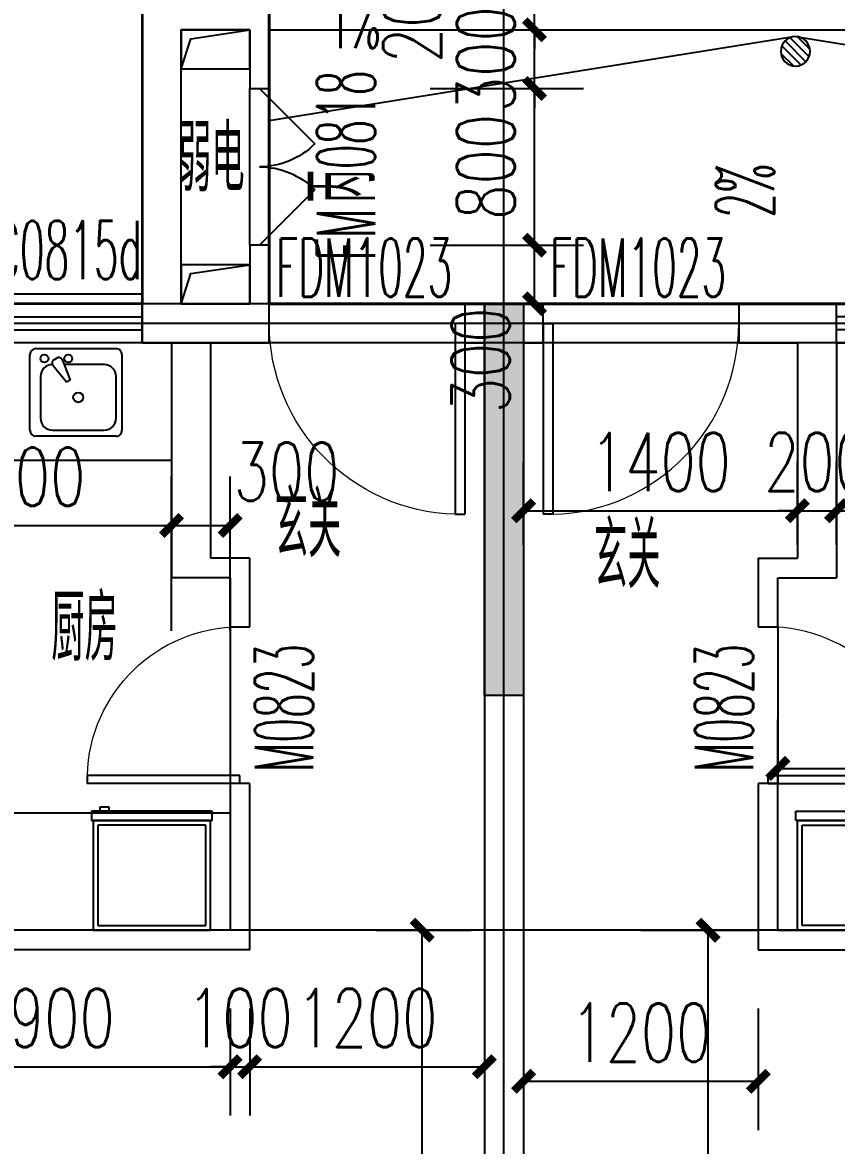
# Model space of a CAD drawing. Extents: x -59851 to 653804, y -249523 to 437614.
# Drawn here: x -26175 to -22014, y -45794 to -40057 of the extents above; entities that cross this region are included whole.
import ezdxf

# ---------------------------------------------------------------- set-up
doc = ezdxf.new("R2010")
doc.units = 0
doc.header["$LTSCALE"] = 1000
doc.header["$MEASUREMENT"] = 0
doc.linetypes.add('CONTINOUS', pattern=[0])
doc.layers.add('33计一半面积外廓线', color=53, linetype='Continuous', lineweight=35)
doc.layers.add('33计全面积外廓线', color=21, linetype='Continuous', lineweight=35)
for name, color, linetype in [('A-Lvtry（卫生间）', 5, 'Continuous'), ('A-Lvtry（厨房）', 5, 'CONTINOUS'), ('A-洞口', 105, 'Continuous'), ('A-第三道尺寸线', 105, 'Continuous'), ('A-线脚看线', 9, 'Continuous'), ('AE-FLOR', 151, 'Continuous'), ('DIM_SYMB', 3, 'Continuous'), ('DOOR_FIRE', 4, 'Continuous'), ('DOOR_FIRE_TEXT', 7, 'Continuous'), ('DOTE', 16, 'Continuous'), ('NL', 5, 'Continuous'), ('PUB_HATCH', 8, 'Continuous'), ('PUB_TEXT', 7, 'Continuous'), ('WALL', 2, 'Continuous'), ('WINDOW', 4, 'Continuous'), ('WINDOW_TEXT', 7, 'Continuous'), ('ys', 154, 'Continuous'), ('剪力墙', 6, 'Continuous')]:
    doc.layers.add(name, color=color, linetype=linetype)
doc.styles.add('_TCH_DIM', font='SIMPLEX.shx', dxfattribs={"width": 0.7, "bigfont": 'GBCBIG.shx'})
doc.styles.add('_TCH_DIM_T3', font='SIMPLEX.shx', dxfattribs={"width": 0.705882, "bigfont": 'GBCBIG.shx'})
doc.styles.add('_TCH_WINDOW', font='SIMPLEX.shx', dxfattribs={"width": 0.7, "height": 3.5, "bigfont": 'GBCBIG.shx'})
doc.styles.get("Standard").update_dxf_attribs({"font": 'gbenor.shx', "width": 0.7, "bigfont": 'gbcbig.shx'})
doc.dimstyles.new('_TCH_ARCH&&100', dxfattribs={"dimtxt": 297.5, "dimasz": 100, "dimexe": 250, "dimexo": 300, "dimgap": 100, "dimtad": 1, "dimdec": 0, "dimzin": 0, "dimdsep": 46, "dimtxsty": '_TCH_DIM_T3', "dimblk": 'ARCHTICK', "dimcen": 0.09, "dimclrt": 7, "dimazin": 2, "dimtfac": 1, "dimtdec": 0, "dimtix": 1, "dimtmove": 2, "dimatfit": 3, "dimfxl": 0, "dimtolj": 1, "dimtzin": 0, "dimarcsym": 0})

# ---------------------------------------------------------------- blocks, each defined once
blk = doc.blocks.new('zhouxianssceng0329')
at = {"layer": 'DOTE'}
for p, q in [((-23713.7, 132089.9), (-23713.7, 156469.4)), ((-3313.7, 143398.2), (-44988.6, 143398.2)), ((5501.3, 143298.2), (-44988.6, 143298.2)), ((5501.3, 140298.2), (-44988.6, 140298.2))]:
    blk.add_line(p, q, dxfattribs=at)
blk = doc.blocks.new('1417jianliqiang0329')
at = {"layer": 'PUB_HATCH'}
blk.add_hatch(color=256, dxfattribs=at).paths.add_polyline_path([(-23813.7, 39227.2), (-23613.7, 39227.2), (-23613.7, 37227.2), (-23813.7, 37227.2), (-23813.7, 39027.2)])
at = {"layer": '剪力墙'}
blk.add_lwpolyline([(-23813.7, 39227.2), (-23613.7, 39227.2), (-23613.7, 37227.2), (-23813.7, 37227.2), (-23813.7, 39027.2)], close=True, dxfattribs=at)
blk.add_lwpolyline([(-23813.7, 39027.2), (-23813.7, 39027.2)], dxfattribs=at)
blk = doc.blocks.new('1417xxjian0329')
at = {"layer": 'A-线脚看线'}
blk.add_lwpolyline([(-25563.6, 15191.6), (-25563.6, 15241.6), (-26513.6, 15241.6), (-26513.6, 15191.6)], dxfattribs=at)
blk = doc.blocks.new('$DorLib2D$00000116')
at = {"color": 0}
for p, q in [((-0.5, 0), (-0.1464, 0.3536)), ((0.5, 0), (0.1464, 0.3536))]:
    blk.add_line(p, q, dxfattribs=at)
for centre, start, end in [((-0.5, 0), 0, 45), ((0.5, 0), 135, 180)]:
    blk.add_arc(centre, 0.5, start, end, dxfattribs=at)
blk = doc.blocks.new('zhenzheng1417hxt0329')
at = {"layer": 'A-洞口'}
for points in [[(-25013.7, 18470.7), (-25363.7, 18470.7), (-25363.7, 18270.7), (-25013.7, 18270.7)], [(-25013.7, 17270.7), (-25363.7, 17270.7), (-25363.7, 17070.7), (-25013.7, 17070.7)]]:
    blk.add_lwpolyline(points, close=True, dxfattribs=at)
for points in [[(-25363.7, 18270.7), (-25314, 18424.8), (-25013.7, 18470.7)], [(-25363.7, 17070.7), (-25314, 17224.8), (-25013.7, 17270.7)]]:
    blk.add_lwpolyline(points, dxfattribs=at)
at = {"layer": 'AE-FLOR'}
blk.add_lwpolyline([(-24913.7, 18470.7), (-21913.7, 18470.7), (-21913.7, 20570.7)], dxfattribs=at)
at = {"layer": 'DOOR_FIRE'}
for p, q in [((-25013.7, 17370.7), (-25013.7, 18170.7)), ((-24913.7, 17370.7), (-24913.7, 18170.7))]:
    blk.add_line(p, q, dxfattribs=at)
at = {"layer": 'WALL'}
for p, q in [((-25563.7, 16870.7), (-25563.7, 18670.7)), ((-24913.7, 18170.7), (-24913.7, 18670.7)), ((-25363.7, 18470.7), (-25013.7, 18470.7)), ((-25363.7, 17070.7), (-25363.7, 18470.7)), ((-25013.7, 18470.7), (-25013.7, 18170.7)), ((-25013.7, 18170.7), (-24913.7, 18170.7)), ((-24913.7, 17370.7), (-25013.7, 17370.7)), ((-25013.7, 17370.7), (-25013.7, 17070.7)), ((-24913.7, 16870.7), (-24913.7, 17370.7)), ((-25363.7, 17070.7), (-25013.7, 17070.7)), ((-25563.7, 16870.7), (-24913.7, 16870.7))]:
    blk.add_line(p, q, dxfattribs=at)
at = {"layer": 'DOOR_FIRE', "xscale": -800, "yscale": 800, "zscale": 100, "rotation": 270}
blk.add_blockref('$DorLib2D$00000116', (-24963.7, 17770.7), dxfattribs=at)
at = {"layer": 'DOOR_FIRE_TEXT', "style": '_TCH_WINDOW'}
for s, height, width, p in [('0818', 297.5, 0.494118, (-24372.4, 17758.7)), ('丙', 337.6, 0.7, (-24372.4, 17586.7)), ('FM', 297.5, 0.494118, (-24372.4, 17292.7))]:
    blk.add_text(s, height=height, rotation=90, dxfattribs=dict(at, width=width)).set_placement(p)
at = {"layer": 'PUB_TEXT', "width": 0.7}
blk.add_text('弱电', height=337.59, dxfattribs=at).set_placement((-25379.9, 17645.4))
blk = doc.blocks.new('t4')
at = {"layer": 'A-Lvtry（卫生间）'}
for p, q in [((3876514.8, 2551819.5), (3876514.8, 2552229.1)), ((3876545.3, 2552259.6), (3876931.4, 2552259.6)), ((3876961.9, 2552229.1), (3876961.9, 2551819.5)), ((3876819.6, 2552205.6), (3876606.3, 2552205.6)), ((3876545.3, 2552144.6), (3876545.3, 2551880.5)), ((3876790.3, 2552072.2), (3876875.1, 2552142)), ((3876913.8, 2552122.3), (3876905.6, 2552136.5)), ((3876800.4, 2552054.6), (3876790.3, 2552072.2)), ((3876903.3, 2552093.1), (3876800.4, 2552054.6)), ((3876880.6, 2551880.5), (3876880.6, 2552084.6)), ((3876606.3, 2551819.5), (3876819.6, 2551819.5)), ((3876931.4, 2551789), (3876545.3, 2551789))]:
    blk.add_line(p, q, dxfattribs=at)
for centre, major_axis, start_param, end_param in [((3876545.3, 2552229.1), (-21.6, 21.6), -0.785398, 0.785398), ((3876931.4, 2552229.1), (-21.6, 21.6), 3.926991, 5.497787), ((3876606.3, 2552144.6), (-43.1, 43.1), -0.785398, 0.785398), ((3876819.6, 2552144.6), (43.1, 43.1), 5.497787, 7.068583), ((3876911.1, 2552185.3), (-14.4, 14.4), 4.712389, 10.995574), ((3876888, 2552126.3), (14.4, 14.4), 6.021386, 7.757331), ((3876896.2, 2552112.2), (-14.4, 14.4), 2.714645, 4.45059), ((3876713, 2552012.6), (18, 18), 6.283185283897186, 12.56637059107677), ((3876911.1, 2552063.4), (14.4, 14.4), 6.283185283893945, 12.56637059107353), ((3876606.3, 2551880.5), (-43.1, 43.1), 0.785398, 2.356194), ((3876819.6, 2551880.5), (-43.1, 43.1), 2.356194, 3.926991), ((3876545.3, 2551819.5), (21.6, 21.6), 2.356194, 3.926991), ((3876931.4, 2551819.5), (-21.6, 21.6), 2.356194, 3.926991)]:
    blk.add_ellipse(centre, major_axis=major_axis, ratio=1, start_param=start_param, end_param=end_param, dxfattribs=at)
blk = doc.blocks.new('BX1')
at = {"layer": 'A-Lvtry（卫生间）'}
for p, q in [((-560, 8), (-607.7, 8)), ((-607.7, 8), (-607.7, -608)), ((-560, -608), (-560, 8)), ((0, 0), (-560, 0)), ((0, -600), (0, 0)), ((-560, 0), (-560, -600)), ((-24, -24), (-536, -24)), ((-536, -24), (-536, -576)), ((-24, -576), (-24, -24)), ((-631.1, -564.3), (-631.1, -520)), ((-631.1, -520), (-607.7, -520)), ((-607.7, -564.3), (-631.1, -564.3)), ((-607.7, -520), (-607.7, -564.3)), ((-607.7, -608), (-560, -608)), ((-560, -600), (0, -600)), ((-536, -576), (-24, -576))]:
    blk.add_line(p, q, dxfattribs=at)
blk = doc.blocks.new('$DorLib2D$00000001')
for p, q in [((0.45, 0.975), (0.5, 0.975)), ((0.45, 0), (0.45, 0.975)), ((0.5, 0), (0.5, 0.975)), ((0.5, 0), (0.45, 0))]:
    blk.add_line(p, q)
at = {"lineweight": 13}
blk.add_arc((0.475, 0), 0.975, 91.46928, 180, dxfattribs=at)
blk = doc.blocks.new('$TCHSYS$WIN2D')
for p, q in [((-0.5, 0.5), (0.5, 0.5)), ((-0.5, 0.5), (-0.5, -0.5)), ((0.5, 0.5), (0.5, -0.5)), ((0.5, 0.1667), (-0.5, 0.1667)), ((0.5, -0.1667), (-0.5, -0.1667)), ((-0.5, -0.5), (0.5, -0.5))]:
    blk.add_line(p, q)
blk = doc.blocks.new('_ArchTick')
at = {"color": 0, "linetype": 'ByBlock', "const_width": 0.4}
blk.add_lwpolyline([(-0.5, -0.5), (0.5, 0.5)], dxfattribs=at)
blk = doc.blocks.new('*D742')
at = {"layer": 'A-第三道尺寸线', "color": 0, "lineweight": -2, "transparency": 16777216}
for p, q in [((-70533, -37901.8), (-70047.2, -37901.8)), ((-70297.2, -43501.8), (-70297.2, -37901.8)), ((-70533, -43501.8), (-70047.2, -43501.8))]:
    blk.add_line(p, q, dxfattribs=at)
at = {"layer": 'Defpoints', "color": 0, "transparency": 16777216}
for p in [(-70833, -37901.8), (-70297.2, -37901.8), (-70833, -43501.8)]:
    blk.add_point(p, dxfattribs=at)
at = {"layer": 'A-第三道尺寸线', "color": 0, "lineweight": -2, "transparency": 16777216, "xscale": 100, "yscale": 100, "zscale": 100}
for p, rotation in [((-70297.2, -37901.8), 90), ((-70297.2, -43501.8), 270)]:
    blk.add_blockref('_ArchTick', p, dxfattribs=dict(at, rotation=rotation))
at = {"layer": 'A-第三道尺寸线', "color": 7, "transparency": 16777216, "insert": (-70546, -40701.8), "char_height": 297.5, "attachment_point": 5, "rotation": 90, "style": '_TCH_DIM_T3'}
blk.add_mtext('\\A1;5600', dxfattribs=at)
blk = doc.blocks.new('*D745')
at = {"layer": 'A-第三道尺寸线', "color": 0, "lineweight": -2, "transparency": 16777216}
for p, q in [((-73179, -36371.8), (-73179, -35584)), ((-71579, -36371.8), (-71579, -35584)), ((-73179, -35834), (-71579, -35834))]:
    blk.add_line(p, q, dxfattribs=at)
at = {"layer": 'Defpoints', "color": 0, "transparency": 16777216}
for p in [(-71579, -35834), (-73179, -36671.8), (-71579, -36671.8)]:
    blk.add_point(p, dxfattribs=at)
at = {"layer": 'A-第三道尺寸线', "color": 0, "lineweight": -2, "transparency": 16777216, "xscale": 100, "yscale": 100, "zscale": 100, "rotation": 180}
blk.add_blockref('_ArchTick', (-73179, -35834), dxfattribs=at)
at = {"layer": 'A-第三道尺寸线', "color": 0, "lineweight": -2, "transparency": 16777216, "xscale": 100, "yscale": 100, "zscale": 100}
blk.add_blockref('_ArchTick', (-71579, -35834), dxfattribs=at)
at = {"layer": 'A-第三道尺寸线', "color": 7, "transparency": 16777216, "insert": (-72379, -35585.2), "char_height": 297.5, "attachment_point": 5, "style": '_TCH_DIM_T3'}
blk.add_mtext('\\A1;1600', dxfattribs=at)
blk = doc.blocks.new('*D746')
at = {"layer": 'A-第三道尺寸线', "color": 0, "lineweight": -2, "transparency": 16777216}
for p, q in [((-71579, -36371.8), (-71579, -35584)), ((-71279, -36371.8), (-71279, -35584)), ((-71579, -35834), (-71279, -35834))]:
    blk.add_line(p, q, dxfattribs=at)
at = {"layer": 'Defpoints', "color": 0, "transparency": 16777216}
for p in [(-71279, -35834), (-71579, -36671.8), (-71279, -36671.8)]:
    blk.add_point(p, dxfattribs=at)
at = {"layer": 'A-第三道尺寸线', "color": 0, "lineweight": -2, "transparency": 16777216, "xscale": 100, "yscale": 100, "zscale": 100, "rotation": 180}
blk.add_blockref('_ArchTick', (-71579, -35834), dxfattribs=at)
at = {"layer": 'A-第三道尺寸线', "color": 0, "lineweight": -2, "transparency": 16777216, "xscale": 100, "yscale": 100, "zscale": 100}
blk.add_blockref('_ArchTick', (-71279, -35834), dxfattribs=at)
at = {"layer": 'A-第三道尺寸线', "color": 7, "transparency": 16777216, "insert": (-70990, -35559), "char_height": 297.5, "attachment_point": 5, "style": '_TCH_DIM_T3'}
blk.add_mtext('\\A1;300', dxfattribs=at)
blk = doc.blocks.new('*D750')
at = {"layer": 'A-第三道尺寸线', "color": 0, "lineweight": -2, "transparency": 16777216}
for p, q in [((-73179, -38301.8), (-73179, -38849)), ((-71279, -38301.8), (-71279, -38849)), ((-73179, -38599), (-71279, -38599))]:
    blk.add_line(p, q, dxfattribs=at)
at = {"layer": 'Defpoints', "color": 0, "transparency": 16777216}
for p in [(-73179, -38001.8), (-71279, -38001.8), (-71279, -38599)]:
    blk.add_point(p, dxfattribs=at)
at = {"layer": 'A-第三道尺寸线', "color": 0, "lineweight": -2, "transparency": 16777216, "xscale": 100, "yscale": 100, "zscale": 100, "rotation": 180}
blk.add_blockref('_ArchTick', (-73179, -38599), dxfattribs=at)
at = {"layer": 'A-第三道尺寸线', "color": 0, "lineweight": -2, "transparency": 16777216, "xscale": 100, "yscale": 100, "zscale": 100}
blk.add_blockref('_ArchTick', (-71279, -38599), dxfattribs=at)
at = {"layer": 'A-第三道尺寸线', "color": 7, "transparency": 16777216, "insert": (-72229, -38350.2), "char_height": 297.5, "attachment_point": 5, "style": '_TCH_DIM_T3'}
blk.add_mtext('\\A1;1900', dxfattribs=at)
blk = doc.blocks.new('*D751')
at = {"layer": 'A-第三道尺寸线', "color": 0, "lineweight": -2, "transparency": 16777216}
for p, q in [((-71279, -38301.8), (-71279, -38849)), ((-71179, -38301.8), (-71179, -38849)), ((-71279, -38599), (-71379, -38599)), ((-71279, -38599), (-71179, -38599)), ((-71179, -38599), (-71079, -38599))]:
    blk.add_line(p, q, dxfattribs=at)
at = {"layer": 'Defpoints', "color": 0, "transparency": 16777216}
for p in [(-71279, -38001.8), (-71179, -38001.8), (-71179, -38599)]:
    blk.add_point(p, dxfattribs=at)
at = {"layer": 'A-第三道尺寸线', "color": 0, "lineweight": -2, "transparency": 16777216, "xscale": 100, "yscale": 100, "zscale": 100}
blk.add_blockref('_ArchTick', (-71279, -38599), dxfattribs=at)
at = {"layer": 'A-第三道尺寸线', "color": 0, "lineweight": -2, "transparency": 16777216, "xscale": 100, "yscale": 100, "zscale": 100, "rotation": 180}
blk.add_blockref('_ArchTick', (-71179, -38599), dxfattribs=at)
at = {"layer": 'A-第三道尺寸线', "color": 7, "transparency": 16777216, "insert": (-71229, -38350.2), "char_height": 297.5, "attachment_point": 5, "style": '_TCH_DIM_T3'}
blk.add_mtext('\\A1;100', dxfattribs=at)
blk = doc.blocks.new('*D752')
at = {"layer": 'A-第三道尺寸线', "color": 0, "lineweight": -2, "transparency": 16777216}
for p, q in [((-71179, -38301.8), (-71179, -38849)), ((-69979, -38301.8), (-69979, -38849)), ((-71179, -38599), (-69979, -38599))]:
    blk.add_line(p, q, dxfattribs=at)
at = {"layer": 'Defpoints', "color": 0, "transparency": 16777216}
for p in [(-71179, -38001.8), (-69979, -38001.8), (-69979, -38599)]:
    blk.add_point(p, dxfattribs=at)
at = {"layer": 'A-第三道尺寸线', "color": 0, "lineweight": -2, "transparency": 16777216, "xscale": 100, "yscale": 100, "zscale": 100, "rotation": 180}
blk.add_blockref('_ArchTick', (-71179, -38599), dxfattribs=at)
at = {"layer": 'A-第三道尺寸线', "color": 0, "lineweight": -2, "transparency": 16777216, "xscale": 100, "yscale": 100, "zscale": 100}
blk.add_blockref('_ArchTick', (-69979, -38599), dxfattribs=at)
at = {"layer": 'A-第三道尺寸线', "color": 7, "transparency": 16777216, "insert": (-70579, -38350.3), "char_height": 297.5, "attachment_point": 5, "style": '_TCH_DIM_T3'}
blk.add_mtext('\\A1;1200', dxfattribs=at)
blk = doc.blocks.new('_LV13')
at = {"color": 0}
for p, q in [((-0.071, 0.495), (-0.495, 0.071)), ((0.183, 0.465), (-0.465, -0.183)), ((0.354, 0.354), (-0.354, -0.354)), ((0.465, 0.183), (-0.183, -0.465)), ((0.495, -0.071), (0.071, -0.495))]:
    blk.add_line(p, q, dxfattribs=at)
blk.add_circle((0, 0), 0.5)
blk = doc.blocks.new('*D887')
at = {"layer": 'A-第三道尺寸线', "color": 0, "lineweight": -2, "transparency": 16777216}
for p, q in [((-23013.7, -44694.3), (-22420.5, -44694.3)), ((-22670.5, -50294.3), (-22670.5, -44694.3)), ((-23013.7, -50294.3), (-22420.5, -50294.3))]:
    blk.add_line(p, q, dxfattribs=at)
at = {"layer": 'Defpoints', "color": 0, "transparency": 16777216}
for p in [(-23313.7, -44694.3), (-22670.5, -44694.3), (-23313.7, -50294.3)]:
    blk.add_point(p, dxfattribs=at)
at = {"layer": 'A-第三道尺寸线', "color": 0, "lineweight": -2, "transparency": 16777216, "xscale": 100, "yscale": 100, "zscale": 100}
for p, rotation in [((-22670.5, -44694.3), 90), ((-22670.5, -50294.3), 270)]:
    blk.add_blockref('_ArchTick', p, dxfattribs=dict(at, rotation=rotation))
at = {"layer": 'A-第三道尺寸线', "color": 7, "transparency": 16777216, "insert": (-22919.3, -47494.3), "char_height": 297.5, "attachment_point": 5, "rotation": 90, "style": '_TCH_DIM_T3'}
blk.add_mtext('\\A1;5600', dxfattribs=at)
blk = doc.blocks.new('*D888')
at = {"layer": 'A-第三道尺寸线', "color": 0, "lineweight": -2, "transparency": 16777216}
for p, q in [((-23613.7, -42725.3), (-23613.7, -42301)), ((-22213.7, -42725.3), (-22213.7, -42301)), ((-23613.7, -42551), (-22213.7, -42551))]:
    blk.add_line(p, q, dxfattribs=at)
at = {"layer": 'Defpoints', "color": 0, "transparency": 16777216}
for p in [(-22213.7, -42551), (-23613.7, -43025.3), (-22213.7, -43025.3)]:
    blk.add_point(p, dxfattribs=at)
at = {"layer": 'A-第三道尺寸线', "color": 0, "lineweight": -2, "transparency": 16777216, "xscale": 100, "yscale": 100, "zscale": 100, "rotation": 180}
blk.add_blockref('_ArchTick', (-23613.7, -42551), dxfattribs=at)
at = {"layer": 'A-第三道尺寸线', "color": 0, "lineweight": -2, "transparency": 16777216, "xscale": 100, "yscale": 100, "zscale": 100}
blk.add_blockref('_ArchTick', (-22213.7, -42551), dxfattribs=at)
at = {"layer": 'A-第三道尺寸线', "color": 7, "transparency": 16777216, "insert": (-22913.7, -42302.2), "char_height": 297.5, "attachment_point": 5, "style": '_TCH_DIM_T3'}
blk.add_mtext('\\A1;1400', dxfattribs=at)
blk = doc.blocks.new('*D889')
at = {"layer": 'A-第三道尺寸线', "color": 0, "lineweight": -2, "transparency": 16777216}
for p, q in [((-22213.7, -42725.3), (-22213.7, -42301)), ((-22013.7, -42725.3), (-22013.7, -42301)), ((-22213.7, -42551), (-22313.7, -42551)), ((-22213.7, -42551), (-22013.7, -42551)), ((-22013.7, -42551), (-21913.7, -42551))]:
    blk.add_line(p, q, dxfattribs=at)
at = {"layer": 'Defpoints', "color": 0, "transparency": 16777216}
for p in [(-22013.7, -42551), (-22213.7, -43025.3), (-22013.7, -43025.3)]:
    blk.add_point(p, dxfattribs=at)
at = {"layer": 'A-第三道尺寸线', "color": 0, "lineweight": -2, "transparency": 16777216, "xscale": 100, "yscale": 100, "zscale": 100}
blk.add_blockref('_ArchTick', (-22213.7, -42551), dxfattribs=at)
at = {"layer": 'A-第三道尺寸线', "color": 0, "lineweight": -2, "transparency": 16777216, "xscale": 100, "yscale": 100, "zscale": 100, "rotation": 180}
blk.add_blockref('_ArchTick', (-22013.7, -42551), dxfattribs=at)
at = {"layer": 'A-第三道尺寸线', "color": 7, "transparency": 16777216, "insert": (-22113.7, -42302.2), "char_height": 297.5, "attachment_point": 5, "style": '_TCH_DIM_T3'}
blk.add_mtext('\\A1;200', dxfattribs=at)
blk = doc.blocks.new('*D890')
at = {"layer": 'A-第三道尺寸线', "color": 0, "lineweight": -2, "transparency": 16777216}
for p, q in [((-22013.7, -42725.3), (-22013.7, -42301)), ((-20413.7, -42725.3), (-20413.7, -42301)), ((-22013.7, -42551), (-20413.7, -42551))]:
    blk.add_line(p, q, dxfattribs=at)
at = {"layer": 'Defpoints', "color": 0, "transparency": 16777216}
for p in [(-20413.7, -42551), (-22013.7, -43025.3), (-20413.7, -43025.3)]:
    blk.add_point(p, dxfattribs=at)
at = {"layer": 'A-第三道尺寸线', "color": 0, "lineweight": -2, "transparency": 16777216, "xscale": 100, "yscale": 100, "zscale": 100, "rotation": 180}
blk.add_blockref('_ArchTick', (-22013.7, -42551), dxfattribs=at)
at = {"layer": 'A-第三道尺寸线', "color": 0, "lineweight": -2, "transparency": 16777216, "xscale": 100, "yscale": 100, "zscale": 100}
blk.add_blockref('_ArchTick', (-20413.7, -42551), dxfattribs=at)
at = {"layer": 'A-第三道尺寸线', "color": 7, "transparency": 16777216, "insert": (-21213.7, -42302.2), "char_height": 297.5, "attachment_point": 5, "style": '_TCH_DIM_T3'}
blk.add_mtext('\\A1;1600', dxfattribs=at)
blk = doc.blocks.new('*D891')
at = {"layer": 'A-第三道尺寸线', "color": 0, "lineweight": -2, "transparency": 16777216}
for p, q in [((-23613.7, -45094.3), (-23613.7, -45716)), ((-22413.7, -45094.3), (-22413.7, -45716)), ((-23613.7, -45466), (-22413.7, -45466))]:
    blk.add_line(p, q, dxfattribs=at)
at = {"layer": 'Defpoints', "color": 0, "transparency": 16777216}
for p in [(-23613.7, -44794.3), (-22413.7, -44794.3), (-22413.7, -45466)]:
    blk.add_point(p, dxfattribs=at)
at = {"layer": 'A-第三道尺寸线', "color": 0, "lineweight": -2, "transparency": 16777216, "xscale": 100, "yscale": 100, "zscale": 100, "rotation": 180}
blk.add_blockref('_ArchTick', (-23613.7, -45466), dxfattribs=at)
at = {"layer": 'A-第三道尺寸线', "color": 0, "lineweight": -2, "transparency": 16777216, "xscale": 100, "yscale": 100, "zscale": 100}
blk.add_blockref('_ArchTick', (-22413.7, -45466), dxfattribs=at)
at = {"layer": 'A-第三道尺寸线', "color": 7, "transparency": 16777216, "insert": (-23013.7, -45217.2), "char_height": 297.5, "attachment_point": 5, "style": '_TCH_DIM_T3'}
blk.add_mtext('\\A1;1200', dxfattribs=at)
blk = doc.blocks.new('*D895')
at = {"layer": 'A-第三道尺寸线', "color": 0, "lineweight": -2, "transparency": 16777216}
for p, q in [((-22313.7, -44211.8), (-22313.7, -43617.5)), ((-20413.7, -44211.8), (-20413.7, -43617.5)), ((-22313.7, -43867.5), (-20413.7, -43867.5))]:
    blk.add_line(p, q, dxfattribs=at)
at = {"layer": 'Defpoints', "color": 0, "transparency": 16777216}
for p in [(-20413.7, -43867.5), (-22313.7, -44511.8), (-20413.7, -44511.8)]:
    blk.add_point(p, dxfattribs=at)
at = {"layer": 'A-第三道尺寸线', "color": 0, "lineweight": -2, "transparency": 16777216, "xscale": 100, "yscale": 100, "zscale": 100, "rotation": 180}
blk.add_blockref('_ArchTick', (-22313.7, -43867.5), dxfattribs=at)
at = {"layer": 'A-第三道尺寸线', "color": 0, "lineweight": -2, "transparency": 16777216, "xscale": 100, "yscale": 100, "zscale": 100}
blk.add_blockref('_ArchTick', (-20413.7, -43867.5), dxfattribs=at)
at = {"layer": 'A-第三道尺寸线', "color": 7, "transparency": 16777216, "insert": (-21363.7, -43618.8), "char_height": 297.5, "attachment_point": 5, "style": '_TCH_DIM_T3'}
blk.add_mtext('\\A1;1900', dxfattribs=at)
blk = doc.blocks.new('*D1914')
at = {"layer": 'A-第三道尺寸线', "color": 0, "lineweight": -2, "transparency": 16777216}
for p, q in [((-23558, -39894.3), (-23558, -39794.3)), ((-24091.7, -39894.3), (-23308, -39894.3)), ((-23558, -40094.3), (-23558, -39894.3)), ((-24091.7, -40094.3), (-23308, -40094.3)), ((-23558, -40094.3), (-23558, -40194.3))]:
    blk.add_line(p, q, dxfattribs=at)
at = {"layer": 'Defpoints', "color": 0, "transparency": 16777216}
for p in [(-24391.7, -39894.3), (-23558, -39894.3), (-24391.7, -40094.3)]:
    blk.add_point(p, dxfattribs=at)
at = {"layer": 'A-第三道尺寸线', "color": 0, "lineweight": -2, "transparency": 16777216, "xscale": 100, "yscale": 100, "zscale": 100}
for p, rotation in [((-23558, -39894.3), 270), ((-23558, -40094.3), 90)]:
    blk.add_blockref('_ArchTick', p, dxfattribs=dict(at, rotation=rotation))
at = {"layer": 'A-第三道尺寸线', "color": 7, "transparency": 16777216, "insert": (-24183, -39994.3), "char_height": 297.5, "attachment_point": 5, "rotation": 90, "style": '_TCH_DIM_T3'}
blk.add_mtext('\\A1;200', dxfattribs=at)
blk = doc.blocks.new('*D1915')
at = {"layer": 'A-第三道尺寸线', "color": 0, "lineweight": -2, "transparency": 16777216}
for p, q in [((-23558, -40094.3), (-23558, -39994.3)), ((-24091.7, -40094.3), (-23308, -40094.3)), ((-23558, -40394.3), (-23558, -40094.3)), ((-24091.7, -40394.3), (-23308, -40394.3)), ((-23558, -40394.3), (-23558, -40494.3))]:
    blk.add_line(p, q, dxfattribs=at)
at = {"layer": 'Defpoints', "color": 0, "transparency": 16777216}
for p in [(-24391.7, -40094.3), (-23558, -40094.3), (-24391.7, -40394.3)]:
    blk.add_point(p, dxfattribs=at)
at = {"layer": 'A-第三道尺寸线', "color": 0, "lineweight": -2, "transparency": 16777216, "xscale": 100, "yscale": 100, "zscale": 100}
for p, rotation in [((-23558, -40094.3), 270), ((-23558, -40394.3), 90)]:
    blk.add_blockref('_ArchTick', p, dxfattribs=dict(at, rotation=rotation))
at = {"layer": 'A-第三道尺寸线', "color": 7, "transparency": 16777216, "insert": (-23806.7, -40244.3), "char_height": 297.5, "attachment_point": 5, "rotation": 90, "style": '_TCH_DIM_T3'}
blk.add_mtext('\\A1;300', dxfattribs=at)
blk = doc.blocks.new('*D1916')
at = {"layer": 'A-第三道尺寸线', "color": 0, "lineweight": -2, "transparency": 16777216}
for p, q in [((-24091.7, -40394.3), (-23308, -40394.3)), ((-23558, -41194.3), (-23558, -40394.3)), ((-24091.7, -41194.3), (-23308, -41194.3))]:
    blk.add_line(p, q, dxfattribs=at)
at = {"layer": 'Defpoints', "color": 0, "transparency": 16777216}
for p in [(-24391.7, -40394.3), (-23558, -40394.3), (-24391.7, -41194.3)]:
    blk.add_point(p, dxfattribs=at)
at = {"layer": 'A-第三道尺寸线', "color": 0, "lineweight": -2, "transparency": 16777216, "xscale": 100, "yscale": 100, "zscale": 100}
for p, rotation in [((-23558, -40394.3), 90), ((-23558, -41194.3), 270)]:
    blk.add_blockref('_ArchTick', p, dxfattribs=dict(at, rotation=rotation))
at = {"layer": 'A-第三道尺寸线', "color": 7, "transparency": 16777216, "insert": (-23806.7, -40794.3), "char_height": 297.5, "attachment_point": 5, "rotation": 90, "style": '_TCH_DIM_T3'}
blk.add_mtext('\\A1;800', dxfattribs=at)
blk = doc.blocks.new('*D1917')
at = {"layer": 'A-第三道尺寸线', "color": 0, "lineweight": -2, "transparency": 16777216}
for p, q in [((-24091.7, -41194.3), (-23308, -41194.3)), ((-23558, -41494.3), (-23558, -41194.3)), ((-24091.7, -41494.3), (-23308, -41494.3))]:
    blk.add_line(p, q, dxfattribs=at)
at = {"layer": 'Defpoints', "color": 0, "transparency": 16777216}
for p in [(-24391.7, -41194.3), (-23558, -41194.3), (-24391.7, -41494.3)]:
    blk.add_point(p, dxfattribs=at)
at = {"layer": 'A-第三道尺寸线', "color": 0, "lineweight": -2, "transparency": 16777216, "xscale": 100, "yscale": 100, "zscale": 100}
for p, rotation in [((-23558, -41194.3), 90), ((-23558, -41494.3), 270)]:
    blk.add_blockref('_ArchTick', p, dxfattribs=dict(at, rotation=rotation))
at = {"layer": 'A-第三道尺寸线', "color": 7, "transparency": 16777216, "insert": (-23833, -41783.3), "char_height": 297.5, "attachment_point": 5, "rotation": 90, "style": '_TCH_DIM_T3'}
blk.add_mtext('\\A1;300', dxfattribs=at)
blk = doc.blocks.new('750CHUFANGNCHUANG')
at = {"layer": 'A-Lvtry（厨房）', "ltscale": 3}
blk.add_lwpolyline([(-71578.9, -35501.8), (-72578.9, -35501.8), (-72578.9, -37301.8), (-71278.9, -37301.8)], dxfattribs=at)
at = {"layer": 'WALL'}
for p, q in [((-71479, -34701.8), (-71729, -34701.8)), ((-71729, -34701.8), (-71729, -34901.8)), ((-71079, -34701.8), (-71479, -34701.8)), ((-71079, -34901.8), (-71079, -34701.8)), ((-69779, -34701.8), (-70079, -34701.8)), ((-70079, -34701.8), (-70079, -34901.8)), ((-69779, -34701.8), (-69779, -43601.8)), ((-71729, -34901.8), (-71579, -34901.8)), ((-71579, -34901.8), (-71579, -36101.8)), ((-71379, -34901.8), (-71379, -36001.8)), ((-71379, -34901.8), (-71079, -34901.8)), ((-70079, -34901.8), (-69979, -34901.8)), ((-69979, -34901.8), (-69979, -43501.8)), ((-71179, -36001.8), (-71379, -36001.8)), ((-71179, -36351.8), (-71179, -36001.8)), ((-71279, -36101.8), (-71579, -36101.8)), ((-71279, -36101.8), (-71279, -36351.8)), ((-71279, -36351.8), (-71179, -36351.8)), ((-71179, -37151.8), (-71279, -37151.8)), ((-71279, -37151.8), (-71279, -37901.8)), ((-71179, -38001.8), (-71179, -37151.8)), ((-71279, -37901.8), (-73179, -37901.8)), ((-71179, -38001.8), (-73279, -38001.8))]:
    blk.add_line(p, q, dxfattribs=at)
at = {"layer": 'WINDOW'}
for p, q in [((-70079, -34701.8), (-71079, -34701.8)), ((-71279, -36351.8), (-71279, -37151.8))]:
    blk.add_line(p, q, dxfattribs=at)
at = {"layer": 'A-Lvtry（厨房）', "rotation": 90}
blk.add_blockref('t4', (2479957.3, -3911892.6), dxfattribs=at)
at = {"layer": 'A-Lvtry（厨房）', "extrusion": (-1.08889e-08, 3.92285e-11, 1), "rotation": 270}
blk.add_blockref('BX1', (-71378.9, -37901.8), dxfattribs=at)
at = {"layer": 'WINDOW'}
ref = blk.add_blockref('$TCHSYS$WIN2D', (-72104, -34801.8), dxfattribs=dict(at, xscale=750, yscale=200, zscale=750, rotation=180))
ref.add_attrib('A', 'C0815d', (-72485.5, -34575.5), dxfattribs={"layer": 'WINDOW_TEXT', "height": 297.5, "style": '_TCH_WINDOW', "width": 0.494118})
ref = blk.add_blockref('$DorLib2D$00000001', (-70579, -34801.8), dxfattribs=dict(at, xscale=-1000, yscale=1000, zscale=-1000, rotation=180))
ref.add_attrib('A', 'FDM1023', (-71044.5, -34665.4), dxfattribs={"layer": 'WINDOW_TEXT', "height": 297.5, "style": '_TCH_WINDOW', "width": 0.494118})
ref = blk.add_blockref('$DorLib2D$00000001', (-71229, -36751.8), dxfattribs=dict(at, xscale=-800, yscale=800, zscale=800, rotation=90))
ref.add_attrib('A', 'M0823', (-70855.2, -37094.8), dxfattribs={"layer": 'WINDOW_TEXT', "height": 297.5, "rotation": 90, "style": '_TCH_WINDOW', "width": 0.494118})
at = {"layer": 'PUB_TEXT', "width": 0.7}
for s, p in [('玄关', (-71050.8, -35997.6)), ('厨房', (-72192.7, -36525.8))]:
    blk.add_text(s, height=337.59, dxfattribs=at).set_placement(p)
at = {"layer": 'A-第三道尺寸线'}
for p1, p2, distance, picture, middle in [((-73179, -36671.8), (-71579, -36671.8), 837.8, '*D745', (-72379, -35585.2)), ((-70833, -43501.8), (-70833, -37901.8), -535.7, '*D742', (-70546, -40701.8)), ((-73179, -38001.8), (-71279, -38001.8), -597.2, '*D750', (-72229, -38350.2)), ((-71279, -38001.8), (-71179, -38001.8), -597.2, '*D751', (-71229, -38350.2)), ((-71179, -38001.8), (-69979, -38001.8), -597.2, '*D752', (-70579, -38350.3))]:
    dim = blk.add_aligned_dim(p1=p1, p2=p2, distance=distance, dimstyle='_TCH_ARCH&&100', dxfattribs=at)
    dim.commit()
    dim.dimension.update_dxf_attribs({"geometry": picture, "text_midpoint": middle})
dim = blk.add_linear_dim(base=(-71279, -35834), p1=(-71579, -36671.8), p2=(-71279, -36671.8), angle=0, dimstyle='_TCH_ARCH&&100', dxfattribs=at)
dim.commit()
dim.dimension.update_dxf_attribs({"geometry": '*D746', "text_midpoint": (-70990, -35559), "dimtype": 129})

msp = doc.modelspace()

# ---------------------------------------------------------------- linework, layer by layer
at = {"layer": '33计一半面积外廓线'}
msp.add_lwpolyline([(-20113.7, -36094.3), (-21913.7, -36094.3), (-21913.7, -35894.3), (-22513.7, -35894.3), (-22513.7, -36294.3), (-22113.7, -36294.3), (-22113.7, -37594.3), (-22513.7, -37594.3), (-22513.7, -37994.3), (-22113.7, -37994.3), (-22113.7, -39894.3), (-24913.7, -39894.3), (-24913.7, -41494.3), (-20113.7, -41494.3)], close=True, dxfattribs=at)
at = {"layer": '33计全面积外廓线'}
msp.add_lwpolyline([(-16213.7, -44594.3), (-17613.7, -44594.3), (-17613.7, -41494.3), (-24913.7, -41494.3), (-24913.7, -39894.3), (-25563.7, -39894.3), (-25563.6, -41494.3), (-29213.7, -41494.3), (-29213.7, -41294.3), (-29813.7, -41294.3)], dxfattribs=at)
at = {"layer": 'DIM_SYMB'}
msp.add_lwpolyline([(-24788.8, -40292.5, 0, 0, 0), (-24293.9, -40292.5, 80, 0, 0), (-23993.9, -40292.5, 0, 0, 0)], format="xyseb", dxfattribs=at)
at = {"layer": 'ys'}
for points in [[(-22223.7, -40129.3), (-24913.7, -40559.3)], [(-22223.7, -40129.3), (-20113.7, -40466.6)]]:
    msp.add_lwpolyline(points, dxfattribs=at)

# ---------------------------------------------------------------- block references
for name, p in [('zhouxianssceng0329', (0, -184992.5)), ('1417xxjian0329', (0, -56685.8)), ('1417jianliqiang0329', (0, -80721.5)), ('zhenzheng1417hxt0329', (0, -58564.9))]:
    msp.add_blockref(name, p)
at = {"layer": 'NL', "ltscale": 0.5, "extrusion": (0, 0, -1), "xscale": 150, "yscale": 150, "zscale": -150}
msp.add_blockref('_LV13', (22223.7, -40204.3), dxfattribs=at)

# ---------------------------------------------------------------- texts
at = {"layer": 'PUB_TEXT', "style": '_TCH_DIM', "width": 0.494118}
msp.add_text('1%', height=297.5, dxfattribs=at).set_placement((-24619.1, -40187.5))
msp.add_text('2%', height=297.5, rotation=90, dxfattribs=at).set_placement((-22333.2, -41054.1))

# ---------------------------------------------------------------- dimensions: what is measured, and where the dimension line sits
at = {"layer": 'A-第三道尺寸线'}
dim = msp.add_linear_dim(base=(-23558, -39894.3), p1=(-24391.7, -40094.3), p2=(-24391.7, -39894.3), angle=90, dimstyle='_TCH_ARCH&&100', dxfattribs=at)
dim.commit()
dim.dimension.update_dxf_attribs({"geometry": '*D1914', "text_midpoint": (-24183, -39994.3), "dimtype": 161})
dim = msp.add_aligned_dim(p1=(-24391.7, -40394.3), p2=(-24391.7, -40094.3), distance=-833.7, dimstyle='_TCH_ARCH&&100', dxfattribs=at)
dim.commit()
dim.dimension.update_dxf_attribs({"geometry": '*D1915', "text_midpoint": (-23806.7, -40244.3)})

# ---------------------------------------------------------------- next in the draw order: block references
msp.add_blockref('750CHUFANGNCHUANG', (46165.2, -6792.5))

# ---------------------------------------------------------------- next in the draw order: linework, layer by layer
at = {"layer": 'DIM_SYMB'}
msp.add_lwpolyline([(-22228.2, -41209.8, 0, 0, 0), (-22228.2, -40714.8, 80, 0, 0), (-22228.2, -40414.8, 0, 0, 0)], format="xyseb", dxfattribs=at)
at = {"layer": 'WALL'}
for p, q in [((-23813.7, -41494.3), (-23813.7, -50394.3)), ((-23513.7, -41494.3), (-23813.7, -41494.3)), ((-23513.7, -41694.3), (-23513.7, -41494.3)), ((-22113.7, -41494.3), (-22513.7, -41494.3)), ((-22513.7, -41494.3), (-22513.7, -41694.3)), ((-22013.7, -41494.3), (-22113.7, -41494.3)), ((-22013.7, -41694.3), (-22013.7, -41494.3)), ((-23613.7, -41694.3), (-23613.7, -50294.3)), ((-23613.7, -41694.3), (-23513.7, -41694.3)), ((-22513.7, -41694.3), (-22213.7, -41694.3)), ((-22213.7, -41694.3), (-22213.7, -42794.3)), ((-22013.7, -41694.3), (-22013.7, -42894.3)), ((-22413.7, -42794.3), (-22213.7, -42794.3)), ((-22413.7, -42794.3), (-22413.7, -43144.3)), ((-22313.7, -42894.3), (-22013.7, -42894.3)), ((-22313.7, -43144.3), (-22313.7, -42894.3)), ((-22413.7, -43144.3), (-22313.7, -43144.3)), ((-22313.7, -43944.3), (-22413.7, -43944.3)), ((-22413.7, -43944.3), (-22413.7, -44794.3)), ((-22313.7, -44694.3), (-22313.7, -43944.3)), ((-22313.7, -44694.3), (-20413.7, -44694.3)), ((-22413.7, -44794.3), (-20313.7, -44794.3))]:
    msp.add_line(p, q, dxfattribs=at)
at = {"layer": 'WINDOW'}
for p, q in [((-23513.7, -41494.3), (-22513.7, -41494.3)), ((-22313.7, -43144.3), (-22313.7, -43944.3))]:
    msp.add_line(p, q, dxfattribs=at)

# ---------------------------------------------------------------- next in the draw order: block references
at = {"layer": 'A-Lvtry（厨房）', "extrusion": (-1.08889e-08, -3.92285e-11, -1), "zscale": -1.000000000000012, "rotation": 270}
msp.add_blockref('BX1', (22213.8, -44694.3, 0), dxfattribs=at)
at = {"layer": 'WINDOW'}
ref = msp.add_blockref('$TCHSYS$WIN2D', (-21563.7, -41594.3), dxfattribs=dict(at, xscale=900, yscale=-200, zscale=900))
ref.add_attrib('A', 'C0915d', (-21945.2, -41368), dxfattribs={"layer": 'WINDOW_TEXT', "height": 297.5, "style": '_TCH_WINDOW', "width": 0.494118})
ref = msp.add_blockref('$DorLib2D$00000001', (-23013.7, -41594.3), dxfattribs=dict(at, xscale=-1000, yscale=-1000, zscale=-1000))
ref.add_attrib('A', 'FDM1023', (-23479.2, -41457.9), dxfattribs={"layer": 'WINDOW_TEXT', "height": 297.5, "style": '_TCH_WINDOW', "width": 0.494118})
ref = msp.add_blockref('$DorLib2D$00000001', (-22363.7, -43544.3), dxfattribs=dict(at, xscale=800, yscale=800, zscale=800, rotation=270))
ref.add_attrib('A', 'M0823', (-22440, -43887.3), dxfattribs={"layer": 'WINDOW_TEXT', "height": 297.5, "rotation": 90, "style": '_TCH_WINDOW', "width": 0.494118})

# ---------------------------------------------------------------- next in the draw order: texts
at = {"layer": 'PUB_TEXT', "width": 0.7}
msp.add_text('玄关', height=337.59, dxfattribs=at).set_placement((-23253.8, -42947.6))

# ---------------------------------------------------------------- next in the draw order: dimensions: what is measured, and where the dimension line sits
at = {"layer": 'A-第三道尺寸线'}
for p1, p2, distance, picture, middle in [((-24391.7, -41194.3), (-24391.7, -40394.3), -833.7, '*D1916', (-23806.7, -40794.3)), ((-23613.7, -43025.3), (-22213.7, -43025.3), 474.3, '*D888', (-22913.7, -42302.2)), ((-22213.7, -43025.3), (-22013.7, -43025.3), 474.3, '*D889', (-22113.7, -42302.2)), ((-22013.7, -43025.3), (-20413.7, -43025.3), 474.3, '*D890', (-21213.7, -42302.2)), ((-22313.7, -44511.8), (-20413.7, -44511.8), 644.3, '*D895', (-21363.7, -43618.8)), ((-23313.7, -50294.3), (-23313.7, -44694.3), -643.2, '*D887', (-22919.3, -47494.3)), ((-23613.7, -44794.3), (-22413.7, -44794.3), -671.7, '*D891', (-23013.7, -45217.2))]:
    dim = msp.add_aligned_dim(p1=p1, p2=p2, distance=distance, dimstyle='_TCH_ARCH&&100', dxfattribs=at)
    dim.commit()
    dim.dimension.update_dxf_attribs({"geometry": picture, "text_midpoint": middle})
dim = msp.add_linear_dim(base=(-23558, -41194.3), p1=(-24391.7, -41494.3), p2=(-24391.7, -41194.3), angle=90, dimstyle='_TCH_ARCH&&100', dxfattribs=at)
dim.commit()
dim.dimension.update_dxf_attribs({"geometry": '*D1917', "text_midpoint": (-23833, -41783.3), "dimtype": 161})

doc.saveas('drawing.dxf')
